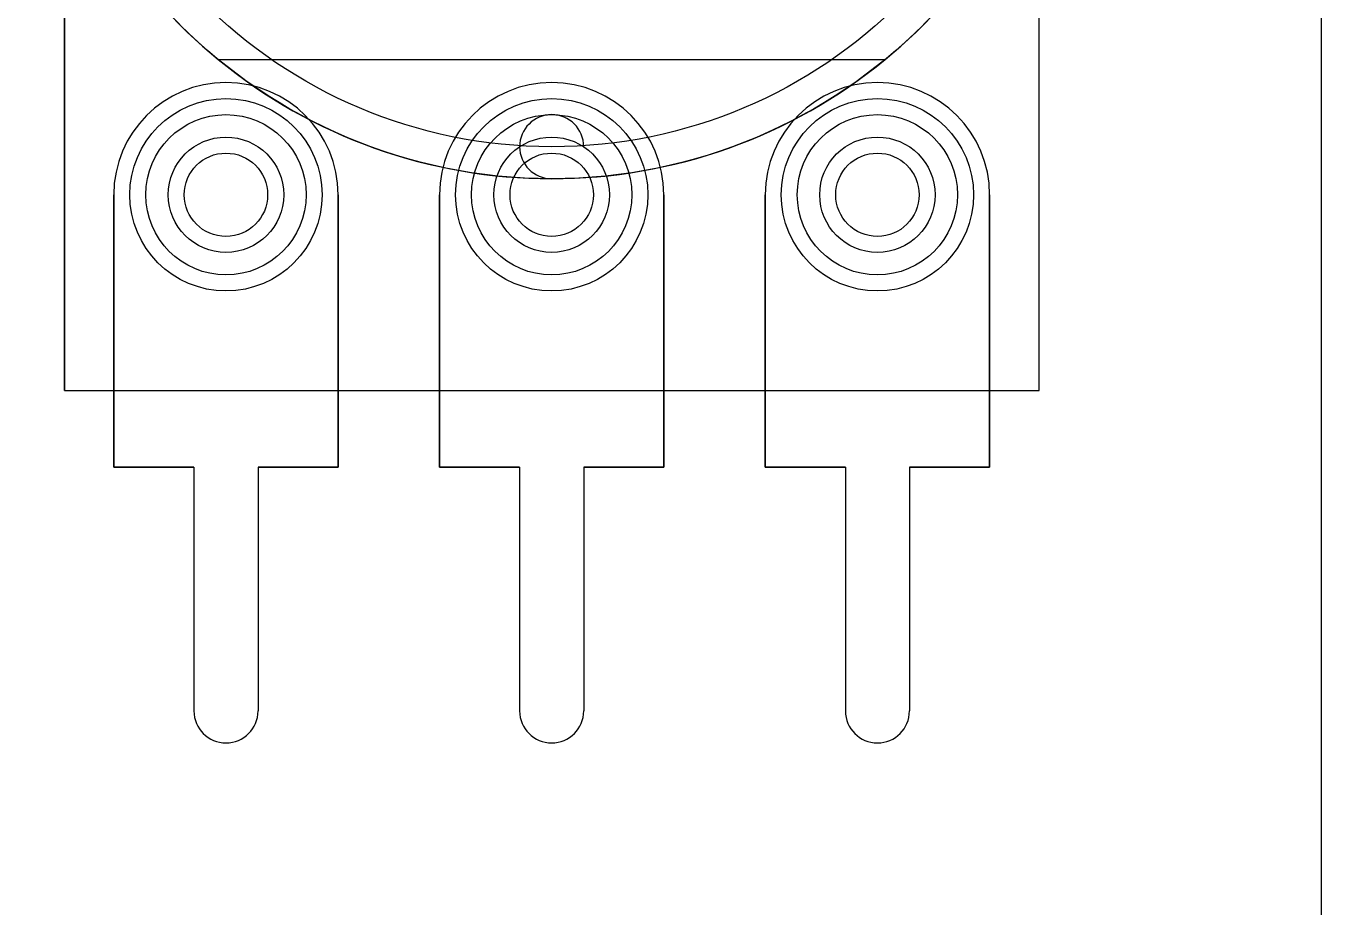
# Model space of a CAD drawing. Header units: millimetres. Extents: x -107 to 32, y -62 to 1.
# Drawn here: x 12.21 to 32.41, y -30.2 to -16.46 of the extents above; entities that cross this region are included whole.
import ezdxf

# ---------------------------------------------------------------- set-up
doc = ezdxf.new("R2010")
doc.units = ezdxf.units.MM
doc.layers.add('Pad', color=7, linetype='CONTINUOUS')
doc.layers.add('Part__Feature012', color=7, linetype='CONTINUOUS')

msp = doc.modelspace()

# ---------------------------------------------------------------- linework, layer by layer
at = {"layer": 'Pad'}
for p, q in [((32.4093, -3.63833), (32.4093, -56.7617)), ((32.4093, -3.63833, 2), (32.4093, -56.7617, 2)), ((32.4093, -3.63833), (32.4093, -56.7617)), ((32.4093, -3.63833, 2), (32.4093, -56.7617, 2))]:
    msp.add_line(p, q, dxfattribs=at)
at = {"layer": 'Part__Feature012'}
for p, q in [((12.81, -22.14, -6), (12.81, -14.4466, -6)), ((12.81, -22.14, -6), (12.81, -14.4466, -6)), ((12.81, -14.4466, -4.75), (12.81, -22.14, -4.75)), ((12.81, -14.4466, -4.75), (12.81, -22.14, -4.75)), ((28.01, -22.14, -6), (28.01, -14.4466, -6)), ((28.01, -22.14, -6), (28.01, -14.4466, -6)), ((28.01, -22.14, -4.75), (28.01, -14.4466, -4.75)), ((28.01, -22.14, -4.75), (28.01, -14.4466, -4.75)), ((15.21, -16.9803, -6), (25.61, -16.9803, -6)), ((15.21, -16.9803, -8), (15.21, -16.9803, -6)), ((15.21, -16.9803, -8), (25.61, -16.9803, -8)), ((15.21, -16.9803, -8), (25.61, -16.9803, -8)), ((15.21, -16.9803, -8), (15.21, -16.9803, -6)), ((15.21, -16.9803, -6), (25.61, -16.9803, -6)), ((25.61, -16.9803, -6), (25.61, -16.9803, -8)), ((25.61, -16.9803, -6), (25.61, -16.9803, -8)), ((15.33, -18.44, -6.5), (15.33, -18.44, -4.5)), ((15.33, -18.44, -6.5), (15.33, -18.44, -4.5)), ((20.41, -18.44, -6.5), (20.41, -18.44, -4.5)), ((20.41, -18.44, -6.5), (20.41, -18.44, -4.5)), ((25.49, -18.44, -6.5), (25.49, -18.44, -4.5)), ((25.49, -18.44, -6.5), (25.49, -18.44, -4.5)), ((20.41, -18.84, -8), (20.41, -18.84, -11.5)), ((20.41, -18.84, -8), (20.41, -18.84, -11.5)), ((13.58, -23.34, -6.5), (13.58, -19.09, -6.5)), ((13.58, -19.09, -6), (13.58, -22.14, -6)), ((13.58, -19.09, -6), (13.58, -19.09, -6.5)), ((13.58, -23.34, -6.5), (13.58, -19.09, -6.5)), ((13.58, -19.09, -6), (13.58, -19.09, -6.5)), ((13.58, -19.09, -6), (13.58, -22.14, -6)), ((17.08, -19.09, -6.5), (17.08, -23.34, -6.5)), ((17.08, -19.09, -6.5), (17.08, -23.34, -6.5)), ((17.08, -19.09, -6), (17.08, -19.09, -6.5)), ((17.08, -22.14, -6), (17.08, -19.09, -6)), ((17.08, -19.09, -6), (17.08, -19.09, -6.5)), ((17.08, -22.14, -6), (17.08, -19.09, -6)), ((18.66, -23.34, -6.5), (18.66, -19.09, -6.5)), ((18.66, -19.09, -6), (18.66, -19.09, -6.5)), ((18.66, -19.09, -6), (18.66, -22.14, -6)), ((18.66, -19.09, -6), (18.66, -19.09, -6.5)), ((18.66, -23.34, -6.5), (18.66, -19.09, -6.5)), ((18.66, -19.09, -6), (18.66, -22.14, -6)), ((22.16, -19.09, -6.5), (22.16, -23.34, -6.5)), ((22.16, -19.09, -6.5), (22.16, -23.34, -6.5)), ((22.16, -19.09, -6), (22.16, -19.09, -6.5)), ((22.16, -22.14, -6), (22.16, -19.09, -6)), ((22.16, -19.09, -6), (22.16, -19.09, -6.5)), ((22.16, -22.14, -6), (22.16, -19.09, -6)), ((23.74, -23.34, -6.5), (23.74, -19.09, -6.5)), ((23.74, -19.09, -6), (23.74, -22.14, -6)), ((23.74, -19.09, -6), (23.74, -19.09, -6.5)), ((23.74, -23.34, -6.5), (23.74, -19.09, -6.5)), ((23.74, -19.09, -6), (23.74, -19.09, -6.5)), ((23.74, -19.09, -6), (23.74, -22.14, -6)), ((27.24, -19.09, -6.5), (27.24, -23.34, -6.5)), ((27.24, -19.09, -6.5), (27.24, -23.34, -6.5)), ((27.24, -19.09, -6), (27.24, -19.09, -6.5)), ((27.24, -22.14, -6), (27.24, -19.09, -6)), ((27.24, -19.09, -6), (27.24, -19.09, -6.5)), ((27.24, -22.14, -6), (27.24, -19.09, -6)), ((15.33, -20.59, -4.5), (15.33, -20.59, -4.75)), ((15.33, -20.59, -4.5), (15.33, -20.59, -4.75)), ((20.41, -20.59, -4.5), (20.41, -20.59, -4.75)), ((20.41, -20.59, -4.5), (20.41, -20.59, -4.75)), ((25.49, -20.59, -4.5), (25.49, -20.59, -4.75)), ((25.49, -20.59, -4.5), (25.49, -20.59, -4.75)), ((12.81, -22.14, -6), (13.58, -22.14, -6)), ((12.81, -22.14, -6), (12.81, -22.14, -4.75)), ((12.81, -22.14, -6), (13.58, -22.14, -6)), ((12.81, -22.14, -4.75), (28.01, -22.14, -4.75)), ((12.81, -22.14, -6), (12.81, -22.14, -4.75)), ((12.81, -22.14, -4.75), (28.01, -22.14, -4.75)), ((13.58, -22.14, -6), (17.08, -22.14, -6)), ((13.58, -22.14, -6), (13.58, -23.34, -6)), ((13.58, -22.14, -6), (13.58, -23.34, -6)), ((13.58, -22.14, -6), (17.08, -22.14, -6)), ((17.08, -23.34, -6), (17.08, -22.14, -6)), ((17.08, -23.34, -6), (17.08, -22.14, -6)), ((17.08, -22.14, -6), (18.66, -22.14, -6)), ((17.08, -22.14, -6), (18.66, -22.14, -6)), ((18.66, -22.14, -6), (22.16, -22.14, -6)), ((18.66, -22.14, -6), (18.66, -23.34, -6)), ((18.66, -22.14, -6), (18.66, -23.34, -6)), ((18.66, -22.14, -6), (22.16, -22.14, -6)), ((22.16, -23.34, -6), (22.16, -22.14, -6)), ((22.16, -23.34, -6), (22.16, -22.14, -6)), ((22.16, -22.14, -6), (23.74, -22.14, -6)), ((22.16, -22.14, -6), (23.74, -22.14, -6)), ((23.74, -22.14, -6), (27.24, -22.14, -6)), ((23.74, -22.14, -6), (23.74, -23.34, -6)), ((23.74, -22.14, -6), (23.74, -23.34, -6)), ((23.74, -22.14, -6), (27.24, -22.14, -6)), ((27.24, -23.34, -6), (27.24, -22.14, -6)), ((27.24, -23.34, -6), (27.24, -22.14, -6)), ((27.24, -22.14, -6), (28.01, -22.14, -6)), ((27.24, -22.14, -6), (28.01, -22.14, -6)), ((28.01, -22.14, -6), (28.01, -22.14, -4.75)), ((28.01, -22.14, -6), (28.01, -22.14, -4.75)), ((14.83, -23.34, -6.5), (13.58, -23.34, -6.5)), ((13.58, -23.34, -6), (14.83, -23.34, -6)), ((13.58, -23.34, -6), (14.83, -23.34, -6)), ((13.58, -23.34, -6), (13.58, -23.34, -6.5)), ((14.83, -23.34, -6.5), (13.58, -23.34, -6.5)), ((13.58, -23.34, -6), (13.58, -23.34, -6.5)), ((14.83, -23.34, -6.5), (14.83, -27.14, -6.5)), ((14.83, -23.34, -6), (14.83, -27.14, -6)), ((14.83, -23.34, -6), (14.83, -27.14, -6)), ((14.83, -23.34, -6.5), (14.83, -23.34, -6)), ((14.83, -23.34, -6.5), (14.83, -27.14, -6.5)), ((14.83, -23.34, -6.5), (14.83, -23.34, -6)), ((17.08, -23.34, -6.5), (15.83, -23.34, -6.5)), ((15.83, -23.34, -6.5), (15.83, -27.14, -6.5)), ((15.83, -23.34, -6), (15.83, -27.14, -6)), ((15.83, -23.34, -6), (17.08, -23.34, -6)), ((15.83, -23.34, -6.5), (15.83, -27.14, -6.5)), ((15.83, -23.34, -6), (15.83, -23.34, -6.5)), ((15.83, -23.34, -6), (15.83, -27.14, -6)), ((15.83, -23.34, -6), (15.83, -23.34, -6.5)), ((17.08, -23.34, -6.5), (15.83, -23.34, -6.5)), ((15.83, -23.34, -6), (17.08, -23.34, -6)), ((17.08, -23.34, -6), (17.08, -23.34, -6.5)), ((17.08, -23.34, -6), (17.08, -23.34, -6.5)), ((19.91, -23.34, -6.5), (18.66, -23.34, -6.5)), ((18.66, -23.34, -6), (19.91, -23.34, -6)), ((18.66, -23.34, -6), (19.91, -23.34, -6)), ((18.66, -23.34, -6), (18.66, -23.34, -6.5)), ((19.91, -23.34, -6.5), (18.66, -23.34, -6.5)), ((18.66, -23.34, -6), (18.66, -23.34, -6.5)), ((19.91, -23.34, -6.5), (19.91, -27.14, -6.5)), ((19.91, -23.34, -6), (19.91, -27.14, -6)), ((19.91, -23.34, -6), (19.91, -27.14, -6)), ((19.91, -23.34, -6.5), (19.91, -23.34, -6)), ((19.91, -23.34, -6.5), (19.91, -27.14, -6.5)), ((19.91, -23.34, -6.5), (19.91, -23.34, -6)), ((22.16, -23.34, -6.5), (20.91, -23.34, -6.5)), ((20.91, -23.34, -6.5), (20.91, -27.14, -6.5)), ((20.91, -23.34, -6), (20.91, -27.14, -6)), ((20.91, -23.34, -6), (22.16, -23.34, -6)), ((20.91, -23.34, -6.5), (20.91, -27.14, -6.5)), ((20.91, -23.34, -6), (20.91, -23.34, -6.5)), ((20.91, -23.34, -6), (20.91, -27.14, -6)), ((20.91, -23.34, -6), (20.91, -23.34, -6.5)), ((22.16, -23.34, -6.5), (20.91, -23.34, -6.5)), ((20.91, -23.34, -6), (22.16, -23.34, -6)), ((22.16, -23.34, -6), (22.16, -23.34, -6.5)), ((22.16, -23.34, -6), (22.16, -23.34, -6.5)), ((24.99, -23.34, -6.5), (23.74, -23.34, -6.5)), ((23.74, -23.34, -6), (24.99, -23.34, -6)), ((23.74, -23.34, -6), (24.99, -23.34, -6)), ((23.74, -23.34, -6), (23.74, -23.34, -6.5)), ((24.99, -23.34, -6.5), (23.74, -23.34, -6.5)), ((23.74, -23.34, -6), (23.74, -23.34, -6.5)), ((24.99, -23.34, -6.5), (24.99, -27.14, -6.5)), ((24.99, -23.34, -6), (24.99, -27.14, -6)), ((24.99, -23.34, -6), (24.99, -27.14, -6)), ((24.99, -23.34, -6.5), (24.99, -23.34, -6)), ((24.99, -23.34, -6.5), (24.99, -27.14, -6.5)), ((24.99, -23.34, -6.5), (24.99, -23.34, -6)), ((27.24, -23.34, -6.5), (25.99, -23.34, -6.5)), ((25.99, -23.34, -6.5), (25.99, -27.14, -6.5)), ((25.99, -23.34, -6), (25.99, -27.14, -6)), ((25.99, -23.34, -6), (27.24, -23.34, -6)), ((25.99, -23.34, -6.5), (25.99, -27.14, -6.5)), ((25.99, -23.34, -6), (25.99, -23.34, -6.5)), ((25.99, -23.34, -6), (25.99, -27.14, -6)), ((25.99, -23.34, -6), (25.99, -23.34, -6.5)), ((27.24, -23.34, -6.5), (25.99, -23.34, -6.5)), ((25.99, -23.34, -6), (27.24, -23.34, -6)), ((27.24, -23.34, -6), (27.24, -23.34, -6.5)), ((27.24, -23.34, -6), (27.24, -23.34, -6.5)), ((14.83, -27.14, -6), (14.83, -27.14, -6.5)), ((14.83, -27.14, -6), (14.83, -27.14, -6.5)), ((15.83, -27.14, -6.5), (15.83, -27.14, -6)), ((15.83, -27.14, -6.5), (15.83, -27.14, -6)), ((19.91, -27.14, -6), (19.91, -27.14, -6.5)), ((19.91, -27.14, -6), (19.91, -27.14, -6.5)), ((20.91, -27.14, -6.5), (20.91, -27.14, -6)), ((20.91, -27.14, -6.5), (20.91, -27.14, -6)), ((24.99, -27.14, -6), (24.99, -27.14, -6.5)), ((24.99, -27.14, -6), (24.99, -27.14, -6.5)), ((25.99, -27.14, -6.5), (25.99, -27.14, -6)), ((25.99, -27.14, -6.5), (25.99, -27.14, -6)), ((20.41, -27.64, -6.5), (20.41, -27.64, -6)), ((20.41, -27.64, -6.5), (20.41, -27.64, -6))]:
    msp.add_line(p, q, dxfattribs=at)
for centre, radius in [((20.41, -10.64), 8.2), ((20.41, -10.64), 8.2), ((20.41, -10.64), 7.7), ((20.41, -10.64), 7.7), ((15.33, -19.09), 1.5), ((15.33, -19.09), 1.5), ((15.33, -19.09), 1.5), ((15.33, -19.09), 1.5), ((20.41, -19.09), 1.5), ((20.41, -19.09), 1.5), ((20.41, -19.09), 1.5), ((20.41, -19.09), 1.5), ((25.49, -19.09), 1.5), ((25.49, -19.09), 1.5), ((25.49, -19.09), 1.5), ((25.49, -19.09), 1.5), ((15.33, -19.09), 1.25), ((15.33, -19.09), 1.25), ((20.41, -19.09), 1.25), ((20.41, -19.09), 1.25), ((25.49, -19.09), 1.25), ((25.49, -19.09), 1.25), ((15.33, -19.09), 0.9), ((15.33, -19.09), 0.9), ((20.41, -19.09), 0.9), ((20.41, -19.09), 0.9), ((25.49, -19.09), 0.9), ((25.49, -19.09), 0.9), ((15.33, -19.09), 0.65), ((15.33, -19.09), 0.65), ((15.33, -19.09), 0.65), ((15.33, -19.09), 0.65), ((20.41, -19.09), 0.65), ((20.41, -19.09), 0.65), ((20.41, -19.09), 0.65), ((20.41, -19.09), 0.65), ((25.49, -19.09), 0.65), ((25.49, -19.09), 0.65), ((25.49, -19.09), 0.65), ((25.49, -19.09), 0.65)]:
    msp.add_circle(centre, radius, dxfattribs=at)
for centre, radius, start, end in [((20.41, -10.64, -6), 8.2, -50.6433, -129.357), ((20.41, -10.64, -6), 8.2, -50.6433, -129.357), ((20.41, -10.64, -8), 8.2, -129.357, -90), ((20.41, -10.64, -8), 8.2, -129.357, -90), ((20.41, -10.64, -8), 8.2, -90, -50.6433), ((20.41, -10.64, -8), 8.2, -90, -50.6433), ((15.33, -19.09, -6.5), 1.75, 0, 180), ((15.33, -19.09, -6), 1.75, 0, 180), ((15.33, -19.09, -6.5), 1.75, 0, 180), ((15.33, -19.09, -6), 1.75, 0, 180), ((20.41, -19.09, -6.5), 1.75, 0, 180), ((20.41, -19.09, -6), 1.75, 0, 180), ((20.41, -19.09, -6.5), 1.75, 0, 180), ((20.41, -19.09, -6), 1.75, 0, 180), ((25.49, -19.09, -6.5), 1.75, 0, -180), ((25.49, -19.09, -6), 1.75, 0, -180), ((25.49, -19.09, -6.5), 1.75, 0, -180), ((25.49, -19.09, -6), 1.75, 0, -180), ((20.41, -18.34, -11.5), 0.5, 0, -90), ((20.41, -18.34, -11.5), 0.5, 0, -90), ((15.33, -18.19, -4.5), 0, -90, 0), ((15.33, -18.19, -4.5), 0, -90, 0), ((20.41, -18.19, -4.5), 0, -90, 0), ((20.41, -18.19, -4.5), 0, -90, 0), ((25.49, -18.19, -4.5), 0, -90, 0), ((25.49, -18.19, -4.5), 0, -90, 0), ((15.33, -20.34, -4.5), 0, -90, 0), ((15.33, -20.34, -4.5), 0, -90, 0), ((20.41, -20.34, -4.5), 0, -90, 0), ((20.41, -20.34, -4.5), 0, -90, 0), ((25.49, -20.34, -4.5), 0, -90, 0), ((25.49, -20.34, -4.5), 0, -90, 0), ((15.33, -27.14, -6.5), 0.5, 180, 0), ((15.33, -27.14, -6.5), 0.5, 180, 0), ((15.33, -27.14, -6), 0.5, 180, 0), ((15.33, -27.14, -6), 0.5, 180, 0), ((20.41, -27.14, -6.5), 0.5, 180, -90), ((20.41, -27.14, -6.5), 0.5, 180, -90), ((20.41, -27.14, -6), 0.5, 180, -90), ((20.41, -27.14, -6), 0.5, 180, -90), ((20.41, -27.14, -6), 0.5, -90, 0), ((20.41, -27.14, -6.5), 0.5, -90, 0), ((20.41, -27.14, -6.5), 0.5, -90, 0), ((20.41, -27.14, -6), 0.5, -90, 0), ((25.49, -27.14, -6.5), 0.5, 180, 0), ((25.49, -27.14, -6.5), 0.5, 180, 0), ((25.49, -27.14, -6), 0.5, 180, 0), ((25.49, -27.14, -6), 0.5, 180, 0)]:
    msp.add_arc(centre, radius, start, end, dxfattribs=at)

doc.saveas('drawing.dxf')
